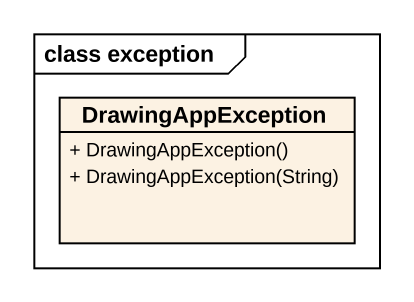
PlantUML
@startuml
mainframe class exception
hide circle
hide empty members
skinparam classAttributeIconSize 0
class DrawingAppException {
  + DrawingAppException()
  + DrawingAppException(String)
}
@enduml
